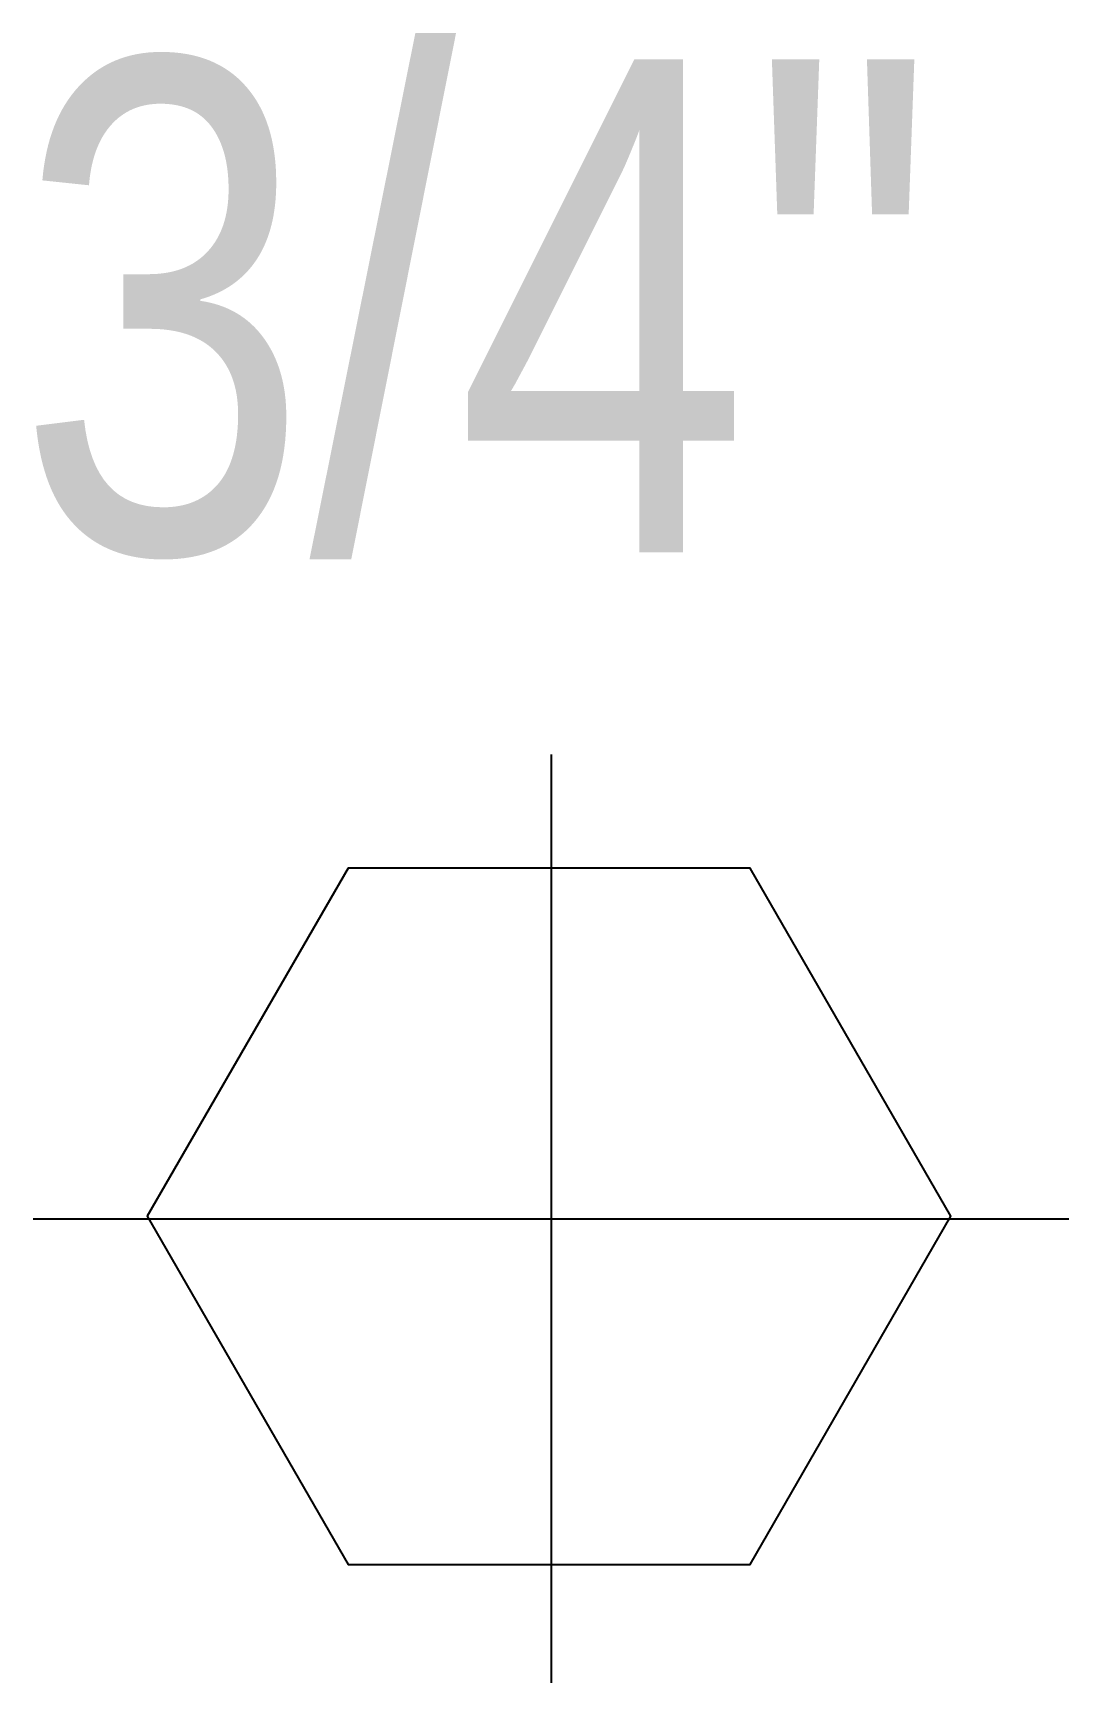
# Model space of a CAD drawing. Header units: inches. Extents: x -4.4 to 4.5, y -4 to 10.2.
import ezdxf

# ---------------------------------------------------------------- set-up
doc = ezdxf.new("R2010")
doc.units = ezdxf.units.IN
doc.header["$LTSCALE"] = 48
doc.header["$MEASUREMENT"] = 0
doc.styles.add('StylusBT', font='archd.shx', dxfattribs={"width": 0.8})

msp = doc.modelspace()

# ---------------------------------------------------------------- linework, layer by layer
at = {"color": 202, "elevation": 1}
for points in [[(0.017, 3.978), (0.017, -4.022)], [(-4.447, -0.022), (4.481, -0.022)]]:
    msp.add_lwpolyline(points, dxfattribs=at)
msp.add_lwpolyline([(-1.732, 3), (-3.464, 0), (-1.732, -3), (1.732, -3), (3.464, 0), (1.732, 3)], close=True, dxfattribs=at)

# ---------------------------------------------------------------- texts
at = {"insert": (-4.593, 9.97), "char_height": 4.25, "attachment_point": 1, "style": 'StylusBT'}
msp.add_mtext_dynamic_manual_height_columns('\\A1;3/4"', width=18.35478, gutter_width=21.25, heights=[0], dxfattribs=at)

doc.saveas('drawing.dxf')
